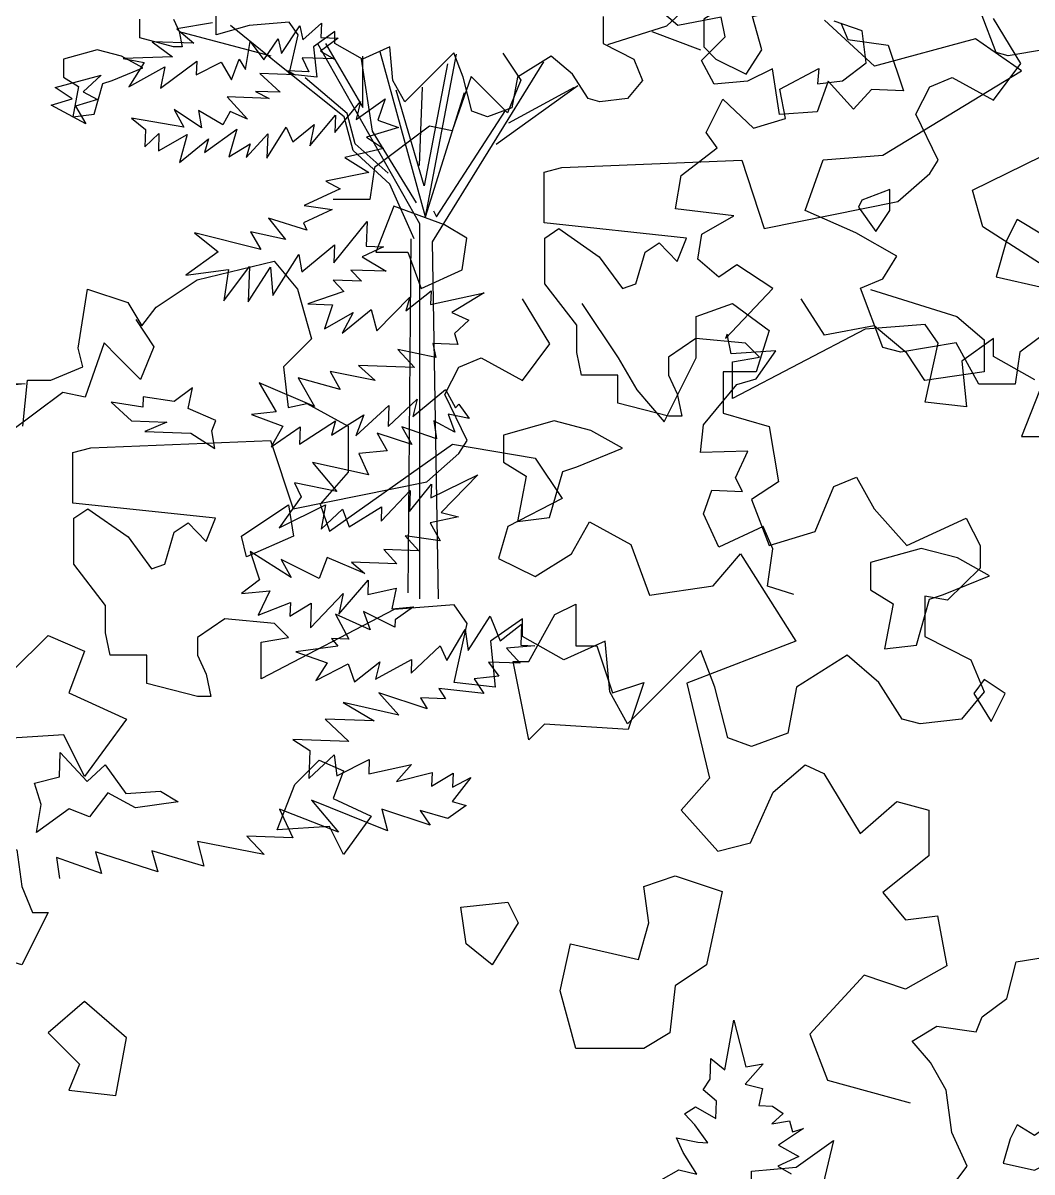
# Model space of a CAD drawing. Header units: inches. Extents: x 11.9 to 85.3, y 21.1 to 37.4.
# Drawn here: x 29.4099 to 29.7531, y 23.1458 to 23.5366 of the extents above; entities that cross this region are included whole.
import ezdxf

# ---------------------------------------------------------------- set-up
doc = ezdxf.new("R2010")
doc.units = ezdxf.units.IN
doc.header["$MEASUREMENT"] = 0
doc.layers.add('CAY', color=94, linetype='Continuous')
doc.layers.add('CAY-3', color=61, linetype='Continuous')

# ---------------------------------------------------------------- blocks, each defined once
blk = doc.blocks.new('A$C76451831')
at = {"layer": 'CAY'}
for p, q in [((3764.02, 1772.81), (3822.39, 1786.97)), ((3822.39, 1786.97), (3840.08, 1765.74)), ((3732.77, 1752.17), (3764.02, 1772.81)), ((3673.8, 1720.91), (3680.88, 1765.74)), ((3680.88, 1765.74), (3711.54, 1755.71)), ((3840.08, 1765.74), (3850.69, 1727.98)), ((3711.54, 1755.71), (3722.15, 1738.01)), ((3722.15, 1738.01), (3732.77, 1752.17)), ((3850.69, 1727.98), (3829.46, 1706.75)), ((3677.34, 1706.75), (3673.8, 1720.91)), ((3653.17, 1696.72), (3677.34, 1706.75)), ((3829.46, 1706.75), (3833, 1676.08)), ((3631.94, 1661.92), (3635.48, 1696.72)), ((3635.48, 1696.72), (3653.17, 1696.72)), ((3833, 1676.08), (3847.15, 1679.03)), ((3847.15, 1679.03), (3878.4, 1661.92)), ((3878.4, 1661.92), (3878.4, 1627.12)), ((3864.25, 1582.29), (3957.41, 1648.35)), ((3957.41, 1648.35), (4019.91, 1637.74)), ((4019.91, 1637.74), (4040.55, 1607.06)), ((3878.4, 1627.12), (3857.18, 1602.93)), ((3857.18, 1602.93), (3864.25, 1582.29)), ((4040.55, 1607.06), (3999.28, 1585.83)), ((3999.28, 1585.83), (3992.2, 1561.64)), ((4047.62, 1565.18), (4061.19, 1589.37)), ((4061.19, 1589.37), (4092.44, 1572.26)), ((4092.44, 1572.26), (4106.59, 1533.92)), ((3992.2, 1561.64), (4019.91, 1548.08)), ((4019.91, 1548.08), (4047.62, 1565.18)), ((4154.94, 1541), (4175.57, 1565.18)), ((4175.57, 1565.18), (4217.44, 1499.12)), ((4106.59, 1533.92), (4154.94, 1541)), ((4217.44, 1499.12), (4134.89, 1467.27)), ((4134.89, 1467.27), (4151.99, 1395.3)), ((4200.34, 1384.68), (4224.51, 1405.33)), ((4224.51, 1405.33), (4238.66, 1398.84)), ((4151.99, 1395.3), (4130.76, 1371.12)), ((4238.66, 1398.84), (4266.37, 1353.42)), ((4183.24, 1346.34), (4200.34, 1384.68)), ((4266.37, 1353.42), (4294.09, 1377.61)), ((4294.09, 1377.61), (4318.26, 1371.12)), ((4130.76, 1371.12), (4158.47, 1339.85)), ((4318.26, 1371.12), (4318.26, 1336.32)), ((4158.47, 1339.85), (4183.24, 1346.34)), ((4318.26, 1336.32), (4283.47, 1308.59)), ((4283.47, 1308.59), (4300.57, 1287.95)), ((4300.57, 1287.95), (4324.75, 1290.9)), ((4324.75, 1290.9), (4331.82, 1253.15)), ((4377.27, 1228.2), (4384.35, 1256.12)), ((4384.35, 1256.12), (4414.22, 1260.84)), ((4269.32, 1246.07), (4228.05, 1201.24)), ((4300.57, 1235.45), (4269.32, 1246.07)), ((4331.82, 1253.15), (4300.57, 1235.45)), ((4358.8, 1214.44), (4377.27, 1228.2)), ((4354.08, 1203.04), (4358.8, 1214.44)), ((4305.73, 1195.96), (4324.21, 1207.36)), ((4324.21, 1207.36), (4354.08, 1203.04)), ((4228.05, 1201.24), (4241.61, 1166.44)), ((4319.49, 1179.83), (4305.73, 1195.96)), ((4331.28, 1158.99), (4319.49, 1179.83)), ((4241.61, 1166.44), (4304.11, 1149.33)), ((4335.61, 1126.75), (4331.28, 1158.99)), ((4347.4, 1101.19), (4335.61, 1126.75)), ((4333.25, 1082.7), (4347.4, 1101.19)), ((5561, 649.34), (5534.11, 644.84)), ((5534.11, 644.84), (5546.87, 633.97)), ((5613.22, 626.21), (5627.08, 647.03)), ((5627.08, 647.03), (5629.44, 636.52)), ((5629.44, 636.52), (5643.47, 649.18)), ((5643.47, 649.18), (5643.09, 638.31)), ((5599.9, 621.24), (5610.88, 637.17)), ((5610.88, 637.17), (5613.22, 626.21)), ((5656.22, 637.86), (5642.73, 627.9)), ((5643.09, 638.31), (5656.22, 637.86)), ((5515.19, 635.07), (5530.65, 623.65)), ((5546.87, 633.97), (5515.19, 635.07)), ((5586.05, 614.01), (5589.51, 635.2)), ((5589.51, 635.2), (5599.9, 621.24)), ((5642.73, 627.9), (5652.95, 622.1)), ((5530.65, 623.65), (5493.44, 622.23)), ((5493.44, 622.23), (5509.21, 619.42)), ((5509.21, 619.42), (5497.68, 600.78)), ((5521.67, 599.94), (5549.11, 620.29)), ((5549.11, 620.29), (5548.75, 609.88)), ((5548.75, 609.88), (5567.67, 619.64)), ((5567.67, 619.64), (5575.36, 606.23)), ((5575.36, 606.23), (5581.34, 621.88)), ((5581.34, 621.88), (5586.05, 614.01)), ((5628.96, 622.94), (5634.03, 612.34)), ((5652.95, 622.1), (5628.96, 622.94)), ((5497.68, 600.78), (5524.95, 616.15)), ((5524.95, 616.15), (5521.67, 599.94)), ((5596.82, 610.92), (5612.19, 596.78)), ((5623.52, 609.98), (5596.82, 610.92)), ((5618.19, 612.89), (5623.52, 609.98)), ((5634.03, 612.34), (5618.19, 612.89)), ((2334.43, 569.52), (2369.41, 602.16)), ((5603.87, 592.08), (5572.18, 593.19)), ((5572.18, 593.19), (5587.46, 576.34)), ((5612.19, 596.78), (5593.63, 597.43)), ((5593.63, 597.43), (5603.87, 592.08)), ((5552.79, 569.84), (5531.98, 583.71)), ((5531.98, 583.71), (5539.21, 570.31)), ((5653.72, 566.32), (5673.11, 589.67)), ((5669.92, 576.18), (5691.77, 591.73)), ((5673.11, 589.67), (5669.92, 576.18)), ((5691.77, 591.73), (5686.22, 575.61)), ((5499.57, 577.14), (5510.15, 568.61)), ((5539.21, 570.31), (5499.57, 577.14)), ((5568.73, 572), (5550.53, 583.07)), ((5550.53, 583.07), (5552.79, 569.84)), ((5574.52, 582.23), (5568.73, 572)), ((5587.46, 576.34), (5574.52, 582.23)), ((5634.78, 556.1), (5654.18, 579.45)), ((5654.18, 579.45), (5653.72, 566.32)), ((5686.22, 575.61), (5701.88, 570.07)), ((2041.19, 539.64), (2003.71, 569.74)), ((2289.61, 555.37), (2334.43, 569.52)), ((5510.15, 568.61), (5509.69, 555.48)), ((5554.86, 551.18), (5579.49, 568.91)), ((5579.49, 568.91), (5573.32, 547.82)), ((5602.29, 546.81), (5616.7, 570.33)), ((5616.7, 570.33), (5621.75, 559.27)), ((5621.75, 559.27), (5638.07, 572.3)), ((5638.07, 572.3), (5634.78, 556.1)), ((5701.88, 570.07), (5677.61, 562.76)), ((2034.5, 546.71), (1966.89, 564.41)), ((2323.03, 565.2), (2359.98, 551.43)), ((5509.69, 555.48), (5520.47, 565.53)), ((5520.47, 565.53), (5520.01, 552.4)), ((5520.01, 552.4), (5541.74, 564.79)), ((5541.74, 564.79), (5536.02, 543.68)), ((5536.02, 543.68), (5557.94, 561.5)), ((5557.94, 561.5), (5554.86, 551.18)), ((5573.32, 547.82), (5589.52, 557.68)), ((5586.44, 547.36), (5602.93, 565.37)), ((5589.52, 557.68), (5586.44, 547.36)), ((5602.93, 565.37), (5602.29, 546.81)), ((5677.61, 562.76), (5690.45, 554.15)), ((2147.32, 419.7), (2069.92, 556.01)), ((2075.78, 556.15), (2104.08, 507.78)), ((2151.64, 424.81), (2117.3, 549.89)), ((5690.45, 554.15), (5661.22, 547.47)), ((2102.9, 544.36), (2111.16, 489.69)), ((2104.08, 507.78), (2104.08, 546.71)), ((2168.15, 540.82), (2150.46, 448.4)), ((2151.64, 424.81), (2174.99, 548.11)), ((2156.75, 405.93), (2241.29, 542.41)), ((5661.22, 547.47), (5679.4, 535.95)), ((5683.65, 539.8), (5680.11, 515.62)), ((2089.93, 500.71), (2041.19, 539.64)), ((5679.4, 535.95), (5646.99, 529.38)), ((2092.29, 503.06), (2060.45, 530.2)), ((2146.93, 463.74), (2149.28, 523.12)), ((2205.1, 479.86), (2266.82, 524.3)), ((2214.54, 495.99), (2264.46, 523.12)), ((5657.66, 523.56), (5630.49, 510.91)), ((5646.99, 529.38), (5657.66, 523.56)), ((2150.46, 448.4), (2129.24, 520.76)), ((2151.64, 424.81), (2181.18, 519.19)), ((5680.11, 515.62), (5652.4, 515.62)), ((2159.9, 424.81), (2212.18, 505.42)), ((5651.68, 507.91), (5630.03, 497.78)), ((5630.49, 510.91), (5651.68, 507.91)), ((2096.61, 475.14), (2089.93, 500.71)), ((2098.18, 480.26), (2092.29, 503.06)), ((5632.55, 492.25), (5603.42, 501.43)), ((5603.42, 501.43), (5616.44, 485.11)), ((5630.03, 497.78), (5632.55, 492.25)), ((5652.99, 467.51), (5678.1, 498.82)), ((5678.1, 498.82), (5677.45, 480.26)), ((2111.16, 489.69), (2144.57, 435.43)), ((5597.6, 477.61), (5547.29, 490.25)), ((5547.29, 490.25), (5565.37, 476.01)), ((5589.92, 491.02), (5597.6, 477.61)), ((5616.44, 485.11), (5589.92, 491.02)), ((2123.34, 457.84), (2098.18, 480.26)), ((5628.73, 460.65), (5653.46, 481.1)), ((5653.46, 481.1), (5652.99, 467.51)), ((5690.58, 479.8), (5674.45, 472.2)), ((5677.45, 480.26), (5690.58, 479.8)), ((2124.52, 449.58), (2096.61, 475.14)), ((5565.37, 476.01), (5540.74, 458.29)), ((5606.81, 442.83), (5626.47, 473.88)), ((5626.47, 473.88), (5628.73, 460.65)), ((5674.45, 472.2), (5692.64, 461.14)), ((5540.74, 458.29), (5573.06, 462.6)), ((5569.51, 438.7), (5589, 464.76)), ((5573.06, 462.6), (5569.51, 438.7)), ((5589, 464.76), (5588.07, 438.05)), ((5588.07, 438.05), (5604.84, 464.21)), ((5604.84, 464.21), (5606.81, 442.83)), ((5665.94, 462.08), (5673.8, 453.64)), ((5692.64, 461.14), (5665.94, 462.08)), ((5652.53, 454.38), (5660.39, 445.95)), ((5673.8, 453.64), (5652.53, 454.38)), ((2142.99, 408.29), (2124.52, 449.58)), ((5660.39, 445.95), (5633.33, 436.47)), ((5707.46, 431.16), (5726.57, 446.36)), ((5726.57, 446.36), (5726.2, 435.94)), ((5726.2, 435.94), (5766.85, 444.95)), ((5766.85, 444.95), (5742.31, 429.94)), ((5633.33, 436.47), (5651.88, 435.82)), ((5651.88, 435.82), (5645.8, 417.45)), ((5685.63, 416.05), (5710.54, 441.48)), ((5710.54, 441.48), (5707.46, 431.16)), ((2157.54, 429.53), (2159.9, 424.81)), ((5645.8, 417.45), (5667.53, 429.83)), ((5659.29, 414.25), (5681.21, 432.08)), ((5667.53, 429.83), (5659.29, 414.25)), ((5681.21, 432.08), (5685.63, 416.05)), ((5742.31, 429.94), (5755.24, 424.05)), ((2147.32, 135.38), (2147.32, 419.7)), ((5755.24, 424.05), (5744.47, 414)), ((5744.47, 414), (5746.9, 405.75)), ((2138.28, 140.1), (2140.64, 408.29)), ((2161.47, 135.38), (2156.75, 405.93)), ((5701.45, 401.9), (5714.12, 388.31)), ((5730.24, 395.91), (5701.45, 401.9)), ((5746.9, 405.75), (5727.89, 406.42)), ((5727.89, 406.42), (5730.24, 395.91)), ((5650.11, 385.11), (5657.8, 371.69)), ((5684.32, 378.47), (5650.11, 385.11)), ((5714.12, 388.31), (5671.57, 389.8)), ((5671.57, 389.8), (5684.32, 378.47)), ((5596.34, 376.56), (5609.18, 354.8)), ((5638.32, 358.77), (5596.34, 376.56)), ((5625.93, 380.51), (5638.32, 358.77)), ((5657.8, 371.69), (5625.93, 380.51)), ((5712.82, 351.18), (5737.55, 371.63)), ((5737.55, 371.63), (5745.22, 357.76)), ((5669.71, 336.37), (5694.53, 359.53)), ((5693.98, 343.68), (5715.99, 364.22)), ((5694.53, 359.53), (5693.98, 343.68)), ((5715.99, 364.22), (5712.82, 351.18)), ((5745.22, 357.76), (5747.58, 360.4)), ((5747.58, 360.4), (5755.36, 349.7)), ((5609.18, 354.8), (5590.52, 352.74)), ((5590.52, 352.74), (5614.23, 343.75)), ((5651.15, 337.02), (5675.71, 352.48)), ((5675.71, 352.48), (5669.71, 336.37)), ((5755.36, 349.7), (5739.62, 352.97)), ((5739.62, 352.97), (5744.58, 339.2)), ((5614.23, 343.75), (5605.53, 328.18)), ((5605.53, 328.18), (5627.35, 343.29)), ((5626.89, 330.16), (5654.25, 347.79)), ((5627.35, 343.29), (5626.89, 330.16)), ((5654.25, 347.79), (5651.15, 337.02)), ((5730.81, 334.24), (5704.39, 343.32)), ((5704.39, 343.32), (5712.08, 329.9)), ((5744.58, 339.2), (5728.57, 347.91)), ((5728.57, 347.91), (5730.81, 334.24)), ((5712.08, 329.9), (5685.64, 338.53)), ((5685.64, 338.53), (5693.33, 325.12)), ((5693.33, 325.12), (5671.96, 323.14)), ((5671.96, 323.14), (5679.1, 307.03)), ((5636.83, 316.21), (5655.1, 294.27)), ((5679.1, 307.03), (5636.83, 316.21)), ((5726.53, 289.51), (5762.02, 306.85)), ((5762.02, 306.85), (5734.29, 278.35)), ((5623.15, 300.82), (5628.22, 290.22)), ((5655.1, 294.27), (5623.15, 300.82)), ((5710.31, 279.19), (5726.89, 299.92)), ((5726.89, 299.92), (5726.53, 289.51)), ((5628.22, 290.22), (5611.54, 266.77)), ((5688.75, 271.78), (5710.86, 295.04)), ((5710.86, 295.04), (5710.31, 279.19)), ((5611.54, 266.77), (5646.58, 284.14)), ((5646.58, 284.14), (5643.22, 265.67)), ((5643.22, 265.67), (5659.62, 280.96)), ((5659.62, 280.96), (5664.59, 267.64)), ((5664.59, 267.64), (5689.13, 282.65)), ((5689.13, 282.65), (5688.75, 271.78)), ((5747.32, 275.18), (5725.86, 270.49)), ((5725.86, 270.49), (5733.55, 257.07)), ((5734.29, 278.35), (5747.32, 275.18)), ((5733.55, 257.07), (5706.94, 260.72)), ((5706.94, 260.72), (5717.43, 249.48)), ((5620.65, 229.28), (5589.62, 248.95)), ((5589.62, 248.95), (5596.57, 227.4)), ((5647.91, 244.2), (5641.92, 228.54)), ((5676.5, 232.32), (5647.91, 244.2)), ((5717.43, 249.48), (5690.72, 250.41)), ((5690.72, 250.41), (5700.77, 239.63)), ((5641.92, 228.54), (5612.96, 242.7)), ((5612.96, 242.7), (5620.65, 229.28)), ((5700.77, 239.63), (5666.37, 240.83)), ((5666.37, 240.83), (5676.5, 232.32)), ((5596.57, 227.4), (5583.06, 216.99)), ((5656.83, 201.27), (5679.04, 227.24)), ((5679.04, 227.24), (5678.66, 216.38)), ((5583.06, 216.99), (5604.43, 218.97)), ((5604.43, 218.97), (5595.64, 200.69)), ((5678.66, 216.38), (5700.12, 221.07)), ((5700.12, 221.07), (5696.85, 205.31)), ((5595.64, 200.69), (5619.99, 210.27)), ((5619.99, 210.27), (5619.62, 199.85)), ((5619.62, 199.85), (5635.83, 209.71)), ((5635.18, 191.15), (5660.1, 217.02)), ((5635.83, 209.71), (5635.18, 191.15)), ((5660.1, 217.02), (5656.83, 201.27)), ((5654.12, 201.37), (5664.33, 182.42)), ((5680.44, 189.57), (5654.12, 201.37)), ((5699.09, 191.64), (5675.48, 203.34)), ((5675.48, 203.34), (5680.44, 189.57)), ((5696.85, 205.31), (5713.22, 207.01)), ((5713.22, 207.01), (5699.28, 197.07)), ((5699.28, 197.07), (5699.09, 191.64)), ((5754.66, 173.83), (5771.43, 199.99)), ((5771.43, 199.99), (5778.93, 181.14)), ((5778.93, 181.14), (5795.23, 193.72)), ((5795.23, 193.72), (5794.68, 177.87)), ((5651.21, 182.88), (5655.99, 177.27)), ((5664.33, 182.42), (5651.21, 182.88)), ((5738.54, 166.23), (5752.5, 189.77)), ((5752.5, 189.77), (5754.66, 173.83)), ((5655.99, 177.27), (5624.12, 172.95)), ((5711.47, 156.75), (5733.48, 177.29)), ((5733.48, 177.29), (5738.54, 166.23)), ((5805.09, 177.51), (5783.72, 175.53)), ((5783.72, 175.53), (5794.2, 164.29)), ((5794.68, 177.87), (5805.09, 177.51)), ((5624.12, 172.95), (5647.84, 164.41)), ((5684.58, 152.25), (5711.83, 167.16)), ((5711.83, 167.16), (5711.47, 156.75)), ((5647.84, 164.41), (5639.22, 151.11)), ((5639.22, 151.11), (5663.68, 163.86)), ((5663.68, 163.86), (5668.64, 150.09)), ((5668.64, 150.09), (5687.75, 165.29)), ((5687.75, 165.29), (5684.58, 152.25)), ((5794.2, 164.29), (5770.22, 165.13)), ((5770.22, 165.13), (5778, 154.43)), ((5778, 154.43), (5759.35, 152.36)), ((5759.35, 152.36), (5766.66, 141.22)), ((5723.66, 129.58), (5686.93, 141.74)), ((5686.93, 141.74), (5702.2, 124.89)), ((5766.66, 141.22), (5732.36, 145.14)), ((5732.36, 145.14), (5737.52, 137.25)), ((5702.2, 124.89), (5659.94, 134.52)), ((5659.94, 134.52), (5683.47, 120.56)), ((5737.52, 137.25), (5718.51, 137.92)), ((5718.51, 137.92), (5723.66, 129.58)), ((5646.36, 121.85), (5664.34, 104.9)), ((5683.47, 120.56), (5646.36, 121.85)), ((5621.8, 106.39), (5634.65, 98.23)), ((5664.34, 104.9), (5621.8, 106.39)), ((5634.65, 98.23), (5633.91, 76.95)), ((5633.91, 76.95), (5653.12, 94.87)), ((5653.12, 94.87), (5655.28, 78.93)), ((5655.28, 78.93), (5679.72, 91.22)), ((5679.72, 91.22), (5679.35, 80.35)), ((5679.35, 80.35), (5711.76, 87.38)), ((5711.76, 87.38), (5700.44, 74.63)), ((5700.44, 74.63), (5727.42, 81.39)), ((5727.42, 81.39), (5727.05, 70.98)), ((5727.05, 70.98), (5743.26, 80.84)), ((5743.26, 80.84), (5742.89, 70.43)), ((5756.74, 77.65), (5742.51, 59.56)), ((5742.89, 70.43), (5756.74, 77.65)), ((5656.51, 36.27), (5611.8, 53.7)), ((5611.8, 53.7), (5621.92, 32.04)), ((5693.7, 37.24), (5636.06, 60.56)), ((5636.06, 60.56), (5656.51, 36.27)), ((5726.02, 41.55), (5689.29, 53.71)), ((5689.29, 53.71), (5693.7, 37.24)), ((5739.34, 46.52), (5718.26, 52.7)), ((5718.26, 52.7), (5726.02, 41.55)), ((5753.28, 56.46), (5739.34, 46.52)), ((5742.51, 59.56), (5753.28, 56.46)), ((5600.17, 19.2), (5549.77, 29.12)), ((5549.77, 29.12), (5554.55, 10.36)), ((5621.92, 32.04), (5587.07, 33.25)), ((5587.07, 33.25), (5600.17, 19.2)), ((5472.46, 21.39), (5476.87, 4.92)), ((5519.51, 6.15), (5472.46, 21.39)), ((5515.09, 22.17), (5519.51, 6.15)), ((5554.55, 10.36), (5515.09, 22.17)), ((5476.87, 4.92), (5442.85, 16.98)), ((5442.85, 16.98), (5445.02, 1.04))]:
    blk.add_line(p, q, dxfattribs=at)
for points in [[(4216, 1534.28), (4195.96, 1540.61), (4200.18, 1569.09), (4192.8, 1585.96), (4159.05, 1570.14), (4147.45, 1595.45), (4153.77, 1613.38), (4176.98, 1612.33), (4171.7, 1622.87), (4181.2, 1642.91), (4145.34, 1641.86), (4147.45, 1662.95), (4172.76, 1693.54), (4187.52, 1697.76), (4202.29, 1718.85), (4168.54, 1716.74), (4165.38, 1731.51), (4164.32, 1728.34), (4200.18, 1766.31), (4172.76, 1784.24), (4159.05, 1774.75), (4143.23, 1788.46), (4146.39, 1807.45), (4170.65, 1821.16), (4126.35, 1826.43), (4130.57, 1851.74), (4157.99, 1872.84), (4149.56, 1884.44), (4162.21, 1909.75), (4185.41, 1887.6), (4209.67, 1894.98), (4205.45, 1917.13), (4234.98, 1932.95), (4233.93, 1921.35), (4252.91, 1923.46), (4270.84, 1937.17), (4267.68, 1961.43), (4246.59, 1968.81)], [(4495.49, 2123.85), (4494.44, 2182.91), (4528.19, 2186.08), (4556.66, 2206.12), (4547.17, 2167.09)], [(1837.8, 298.64), (1848.21, 298.28), (1826.85, 296.31)], [(4115.49, 1090.86), (4128.9, 1098.55), (4142.38, 1095.36), (4132.08, 1111.59), (4127.02, 1122.65), (4143.22, 1119.36), (4150.92, 1119.09), (4140.97, 1132.59), (4133.1, 1141.02), (4141.44, 1146.17), (4157, 1137.47), (4157.45, 1150.6), (4147.33, 1159.11), (4152.59, 1167.09), (4153.15, 1182.93), (4163.72, 1174.4), (4170.47, 1211.8), (4179.66, 1176.57), (4192.88, 1178.83), (4179.2, 1163.44), (4192.23, 1160.26), (4189.51, 1147.21), (4199.92, 1146.85), (4207.88, 1141.13), (4199.45, 1133.26), (4212.67, 1135.52), (4215.1, 1127.28), (4223.34, 1129.71), (4204.32, 1117.23), (4219.88, 1108.52), (4203.77, 1101.38), (4213.99, 1095.58)], [(1960.61, 574.63), (1964.93, 565.2), (1967.29, 553.79), (1960.61, 553.79), (1935.05, 560.48), (1935.05, 574.63)], [(2286.08, 576.6), (2286.08, 556.15), (2309.27, 544.36), (2315.95, 528.23), (2304.55, 514.47), (2283.72, 512.11), (2274.68, 514.47), (2262.88, 532.95), (2246.77, 546.71), (2221.22, 530.59), (2216.89, 507.39), (2198.42, 500.71), (2186.63, 505.03), (2179.94, 530.59), (2172.87, 549.07), (2156.75, 532.95), (2135.92, 512.11), (2126.88, 528.23), (2124.52, 553.79), (2103.69, 544.36), (2082.85, 556.15), (2082.85, 565.2), (2066.74, 553.79), (2069.1, 530.59), (2048.26, 532.95), (2054.94, 562.84), (2048.26, 572.28), (2017.99, 569.92), (1992.84, 562.84), (1992.84, 581.32)]]:
    blk.add_lwpolyline(points, dxfattribs=at)
for points in [[(4267.54, 1833.17), (4264.9, 1827.89), (4278.1, 1809.4), (4288.66, 1825.25), (4288.66, 1841.09)], [(3821.2, 1594.49), (3833.07, 1602.41), (3837.03, 1578.65), (3801.4, 1562.8), (3797.44, 1578.65)], [(4034.98, 1519.24), (4050.81, 1527.16), (4050.81, 1495.47), (4066.65, 1495.47), (4078.52, 1459.83), (4102.28, 1467.75), (4090.4, 1432.11), (4027.06, 1436.07), (4015.18, 1424.19), (4003.31, 1483.59), (4015.18, 1483.59)], [(3623.25, 1475.67), (3650.96, 1503.4), (3678.68, 1491.51), (3666.8, 1459.83), (3710.35, 1440.03), (3678.68, 1396.46), (3662.84, 1428.15), (3603.46, 1424.19)], [(4376.02, 1459.35), (4360.18, 1469.91), (4352.26, 1459.35), (4365.46, 1438.22)], [(3837.84, 1390.32), (3856.31, 1408.81), (3874.79, 1400.89), (3866.87, 1379.76), (3895.9, 1366.56), (3874.79, 1337.52), (3864.23, 1358.64), (3824.64, 1356)], [(3571.79, 1313.29), (3591.58, 1344.98), (3627.21, 1341.01), (3631.17, 1313.29), (3639.09, 1293.49), (3650.96, 1293.49), (3631.17, 1253.88), (3591.58, 1265.76), (3540.12, 1261.8)], [(4038.94, 1234.08), (4046.85, 1269.73), (4098.32, 1257.84), (4106.24, 1285.57), (4102.28, 1313.29), (4126.03, 1321.21), (4161.66, 1309.33), (4149.78, 1253.88), (4126.03, 1238.04), (4122.07, 1202.4), (4102.28, 1190.52), (4050.81, 1190.52)], [(3967.68, 1269.73), (3963.72, 1297.45), (3999.35, 1301.41), (4007.26, 1285.57), (3987.47, 1253.88)], [(3702.43, 1154.87), (3710.35, 1198.44), (3678.68, 1226.16), (3650.96, 1202.4), (3674.72, 1178.63), (3666.8, 1158.83)], [(4419.55, 1116.68), (4416.91, 1137.8), (4398.43, 1124.6), (4385.24, 1132.52), (4379.96, 1121.96), (4374.68, 1103.48), (4398.43, 1098.2), (4408.99, 1103.48)], [(2392.21, 659.97), (2385.53, 671.37), (2369.41, 671.37), (2369.41, 643.85), (2352.9, 632.05), (2336.78, 636.77), (2343.86, 609.24), (2371.37, 606.88), (2380.81, 586.04), (2362.33, 574.63), (2362.33, 553.79), (2371.37, 544.36), (2394.57, 532.95), (2406.36, 551.43), (2399.28, 576.6), (2431.52, 583.68), (2445.27, 597.44), (2422.48, 613.57), (2415.4, 636.77), (2389.85, 630.08)], [(5441.93, 600.46), (5476.69, 609.67), (5463.11, 597), (5473.78, 591.19), (5457.3, 586.32), (5464.99, 572.91), (5438.74, 586.97), (5454.77, 591.85)], [(5560.63, 340.18), (5563.63, 348.23), (5542.64, 357.13), (5545.91, 372.88), (5531.95, 362.49), (5508.51, 366.03), (5508.25, 358.33), (5484.35, 361.88), (5499.72, 347.75), (5526.42, 346.81), (5509.86, 339.69), (5544.71, 338.47), (5562.89, 326.95)], [(5431.12, 57.29), (5426.24, 73.32), (5444.99, 78.11), (5445.64, 96.67), (5466.17, 74.65), (5479.75, 87.32), (5495.3, 65.47), (5521.65, 67.27), (5534.95, 59.1), (5502.63, 54.79), (5481.72, 65.95), (5467.95, 47.84), (5452.3, 53.83), (5427.66, 36.1)]]:
    blk.add_lwpolyline(points, close=True, dxfattribs=at)
at = {"layer": 'CAY-3'}
for p, q in [((6173.4, 618.5), (6152.76, 652.71)), ((5780.93, 626.51), (5794.49, 605.87)), ((6152.76, 590.78), (6173.4, 618.5)), ((5756.87, 608.7), (5742.61, 567.53)), ((5766.78, 598.79), (5756.87, 608.7)), ((5794.49, 605.87), (5784.47, 581.1)), ((6093.8, 580.16), (6104.41, 600.8)), ((6104.41, 600.8), (6121.51, 607.88)), ((6121.51, 607.88), (6152.76, 590.78)), ((5784.47, 581.1), (5766.78, 598.79)), ((6110.9, 545.36), (6093.8, 580.16)), ((2491.61, 539.12), (2453.87, 573.92)), ((5725.51, 571.07), (5683.65, 539.8)), ((5742.61, 567.53), (5725.51, 571.07)), ((2568.26, 559.77), (2491.61, 539.12)), ((2603.05, 535.58), (2568.26, 559.77)), ((5812.18, 536.27), (5825.74, 539.8)), ((5825.74, 539.8), (5961.93, 545.34)), ((5961.93, 545.34), (5979.03, 493.44)), ((6104.41, 535.33), (6110.9, 545.36)), ((2498.11, 471.65), (2603.05, 535.58)), ((5812.18, 497.92), (5812.18, 536.27)), ((6080.24, 514.09), (6104.41, 535.33)), ((5979.03, 493.44), (6080.24, 514.09)), ((5920.07, 486.36), (5812.18, 497.92)), ((5812.76, 486.36), (5823.37, 493.44)), ((5823.37, 493.44), (5854.03, 472.2)), ((5812.76, 451.56), (5812.76, 486.36)), ((5888.82, 475.74), (5899.43, 482.82)), ((5899.43, 482.82), (5912.99, 468.66)), ((5912.99, 468.66), (5920.07, 486.36)), ((2452.71, 468.11), (2498.11, 471.65)), ((5854.03, 472.2), (5871.72, 448.02)), ((5881.74, 451.56), (5888.82, 475.74)), ((2439.15, 429.77), (2452.71, 468.11)), ((5836.93, 420.29), (5812.76, 451.56)), ((5871.72, 448.02), (5881.74, 451.56)), ((2477.47, 412.66), (2439.15, 429.77)), ((5836.93, 399.65), (5836.93, 420.29)), ((6100.88, 420.9), (6055.48, 417.36)), ((6110.9, 406.74), (6100.88, 420.9)), ((2508.72, 394.97), (2477.47, 412.66)), ((5927.14, 410.26), (5906.51, 396.11)), ((5964.88, 406.73), (5927.14, 410.26)), ((6055.48, 417.36), (5954.86, 364.85)), ((6152.76, 410.28), (6128.59, 393.17)), ((6152.76, 396.71), (6152.76, 410.28)), ((5975.49, 396.11), (5964.88, 406.73)), ((6100.88, 361.91), (6110.9, 406.74)), ((2498.11, 377.86), (2508.72, 394.97)), ((5840.47, 382.54), (5836.93, 399.65)), ((5906.51, 396.11), (5906.51, 382.54)), ((5954.86, 392.57), (5975.49, 396.11)), ((5954.86, 364.85), (5954.86, 392.57)), ((6128.59, 393.17), (6132.13, 358.37)), ((6184.01, 379.02), (6152.76, 396.71)), ((2481.01, 370.78), (2498.11, 377.86)), ((5868.18, 382.54), (5840.47, 382.54)), ((5868.18, 361.31), (5868.18, 382.54)), ((5906.51, 382.54), (5912.99, 368.38)), ((2498.11, 325.95), (2481.01, 370.78)), ((2488.59, 369.94), (2554.04, 349.29)), ((5912.99, 368.38), (5916.53, 351.28)), ((2245.67, 328.64), (2225.03, 362.86)), ((2269.84, 359.32), (2297.55, 318.03)), ((2356.51, 349.29), (2384.23, 359.32)), ((2384.23, 359.32), (2411.94, 338.67)), ((2453.8, 335.13), (2436.11, 362.86)), ((5906.51, 351.28), (5868.18, 361.31)), ((6132.13, 358.37), (6100.88, 361.91)), ((2356.51, 318.03), (2356.51, 349.29)), ((2554.04, 349.29), (2574.67, 331.59)), ((2643.75, 353.68), (2601.88, 322.41)), ((5916.53, 351.28), (5906.51, 351.28)), ((1932.09, 347.17), (1945.65, 326.52)), ((2491.54, 342.21), (2453.8, 335.13)), ((2516.3, 321.57), (2491.54, 342.21)), ((2411.94, 338.67), (2401.92, 307.41)), ((2574.67, 331.59), (2574.67, 307.41)), ((1908.03, 329.36), (1893.76, 288.18)), ((1917.93, 319.45), (1908.03, 329.36)), ((1945.65, 326.52), (1935.62, 301.75)), ((2225.03, 300.92), (2245.67, 328.64)), ((2511.67, 322.41), (2498.11, 325.95)), ((2553.54, 329.49), (2511.67, 322.41)), ((2570.63, 298.23), (2553.54, 329.49)), ((2601.88, 322.41), (2598.35, 298.23)), ((1935.62, 301.75), (1917.93, 319.45)), ((2176.68, 310.95), (2193.78, 318.03)), ((2193.78, 318.03), (2225.03, 300.92)), ((2297.55, 318.03), (2311.7, 293.84)), ((2332.34, 269.66), (2356.51, 318.03)), ((2529.86, 300.92), (2516.3, 321.57)), ((2166.07, 290.3), (2176.68, 310.95)), ((2377.15, 307.41), (2377.15, 276.15)), ((2401.92, 307.41), (2377.15, 307.41)), ((2574.67, 307.41), (2529.86, 300.92)), ((2598.35, 298.23), (2570.63, 298.23)), ((1876.66, 291.72), (1834.8, 260.46)), ((1893.76, 288.18), (1876.66, 291.72)), ((2183.17, 255.5), (2166.07, 290.3)), ((2311.7, 293.84), (2332.34, 269.66)), ((2377.15, 276.15), (2411.94, 266.12)), ((2411.94, 266.12), (2419.01, 224.24)), ((1898.01, 249.95), (2034.2, 255.49)), ((2034.2, 255.49), (2051.3, 203.58)), ((2176.68, 245.47), (2183.17, 255.5)), ((1884.45, 246.41), (1898.01, 249.95)), ((1884.45, 208.07), (1884.45, 246.41)), ((2152.51, 224.24), (2176.68, 245.47)), ((2460.88, 220.7), (2477.98, 227.78)), ((2477.98, 227.78), (2491.54, 203.59)), ((2051.3, 203.58), (2152.51, 224.24)), ((2419.01, 224.24), (2398.38, 210.67)), ((2446.73, 186.49), (2460.88, 220.7)), ((2398.38, 210.67), (2411.94, 175.87)), ((1992.33, 196.5), (1884.45, 208.07)), ((1885.02, 196.5), (1895.64, 203.58)), ((1895.64, 203.58), (1926.3, 182.34)), ((2491.54, 203.59), (2516.3, 175.87)), ((1885.02, 161.7), (1885.02, 196.5)), ((1961.08, 185.88), (1971.7, 192.96)), ((1971.7, 192.96), (1985.26, 178.81)), ((1985.26, 178.81), (1992.33, 196.5)), ((2516.3, 175.87), (2561.11, 196.52)), ((2561.11, 196.52), (2571.73, 175.87)), ((1954.01, 161.7), (1961.08, 185.88)), ((2411.94, 175.87), (2446.73, 186.49)), ((1926.3, 182.34), (1943.99, 158.16)), ((2571.73, 175.87), (2571.73, 158.76)), ((1909.2, 130.44), (1885.02, 161.7)), ((1943.99, 158.16), (1954.01, 161.7)), ((2571.73, 158.76), (2546.96, 134.58)), ((2173.14, 131.04), (2127.74, 127.5)), ((2183.17, 116.88), (2173.14, 131.04)), ((2529.86, 137.53), (2529.86, 106.86)), ((2546.96, 134.58), (2529.86, 137.53)), ((1909.2, 109.79), (1909.2, 130.44)), ((2127.74, 127.5), (2027.12, 74.99)), ((1999.41, 120.41), (1978.77, 106.25)), ((2037.15, 116.87), (1999.41, 120.41)), ((2047.76, 106.25), (2037.15, 116.87)), ((2173.14, 72.05), (2183.17, 116.88)), ((2225.03, 120.42), (2200.85, 103.32)), ((2225.03, 106.86), (2225.03, 120.42)), ((1912.74, 92.69), (1909.2, 109.79)), ((1978.77, 106.25), (1978.77, 92.69)), ((2027.12, 102.71), (2047.76, 106.25)), ((2256.28, 89.16), (2225.03, 106.86)), ((2529.86, 106.86), (2564.65, 89.16)), ((2027.12, 74.99), (2027.12, 102.71)), ((2200.85, 103.32), (2204.39, 68.51)), ((2287.53, 103.32), (2256.28, 89.16)), ((2291.07, 64.98), (2287.53, 103.32)), ((2360.05, 96.24), (2335.88, 72.05)), ((2370.67, 68.51), (2360.05, 96.24)), ((1940.45, 92.69), (1912.74, 92.69)), ((1940.45, 71.45), (1940.45, 92.69)), ((1978.77, 92.69), (1985.26, 78.53)), ((2470.9, 92.7), (2432.58, 68.51)), ((2495.08, 72.05), (2470.9, 92.7)), ((2564.65, 89.16), (2574.67, 64.98)), ((1985.26, 78.53), (1988.8, 61.42)), ((1978.77, 61.42), (1940.45, 71.45)), ((2204.39, 68.51), (2173.14, 72.05)), ((2335.88, 72.05), (2304.63, 40.79)), ((2512.76, 44.33), (2495.08, 72.05)), ((1988.8, 61.42), (1978.77, 61.42)), ((2304.63, 40.79), (2291.07, 64.98)), ((2380.69, 30.17), (2370.67, 68.51)), ((2432.58, 68.51), (2426.09, 33.71)), ((2574.67, 64.98), (2557.58, 44.33)), ((2526.33, 40.79), (2512.76, 44.33)), ((2557.58, 44.33), (2526.33, 40.79)), ((2398.38, 23.69), (2380.69, 30.17)), ((2426.09, 33.71), (2398.38, 23.69))]:
    blk.add_line(p, q, dxfattribs=at)
for points in [[(6191.74, 629.19), (6163.83, 624.47), (6154.79, 626.83), (6143.39, 656.72)], [(6037.05, 649.43), (6042.32, 636.78), (6072.91, 632.56), (6084.51, 597.75), (6060.25, 598.81), (6046.54, 584.04), (6027.55, 605.14), (6019.12, 581.93), (5990.64, 579.82), (5985.37, 614.63), (5966.38, 605.14), (5941.07, 603.03), (5931.58, 620.96), (5949.51, 638.89), (5946.34, 653.65), (5913.65, 647.32), (5899.94, 658.93)]]:
    blk.add_lwpolyline(points, dxfattribs=at)
for points in [[(1921.3, 546.71), (1902.82, 551.43), (1877.27, 544.36), (1877.27, 530.59), (1888.67, 523.51), (1884.35, 500.71), (1900.46, 502.67), (1907.15, 525.87), (1914.22, 528.23), (1937.41, 537.67)], [(5736.7, 496.38), (5698.37, 510.54), (5684.81, 475.74), (5708.98, 475.74), (5719.01, 448.02), (5750.26, 462.17), (5753.8, 486.36)], [(6222.02, 476.63), (6218.06, 508.31), (6190.35, 488.51), (6170.56, 500.39), (6162.64, 484.55), (6154.72, 456.83), (6190.35, 448.91), (6206.19, 456.83)], [(2573.82, 417.36), (2565.9, 445.08), (2683.98, 502.95), (2629.25, 460.93), (2621.33, 433.2), (2645.08, 417.36), (2629.25, 381.72)], [(5847.55, 340.66), (5819.83, 347.74), (5781.51, 337.12), (5781.51, 316.48), (5798.61, 305.86), (5792.12, 271.65), (5816.3, 274.6), (5826.32, 309.4), (5836.93, 312.94), (5871.72, 327.09)], [(2654.94, 278.99), (2616.61, 293.15), (2603.05, 258.35), (2627.22, 258.35), (2637.25, 230.62), (2668.5, 244.78), (2672.03, 268.97)], [(6125.51, 244.04), (6097.8, 251.12), (6059.47, 240.5), (6059.47, 219.86), (6076.57, 209.24), (6070.08, 175.03), (6094.26, 177.98), (6104.28, 212.78), (6114.89, 216.32), (6149.68, 230.48)]]:
    blk.add_lwpolyline(points, close=True, dxfattribs=at)

msp = doc.modelspace()

# ---------------------------------------------------------------- block references
at = {"layer": 'CAY', "xscale": 0.0004489089019145984, "yscale": 0.0004489089019145984, "zscale": 0.0004489089019145984}
for p in [(28.58095, 23.27991), (26.97796, 23.24511), (27.77946, 22.65341), (27.64007, 22.16613)]:
    msp.add_blockref('A$C76451831', p, dxfattribs=at)

doc.saveas('drawing.dxf')
